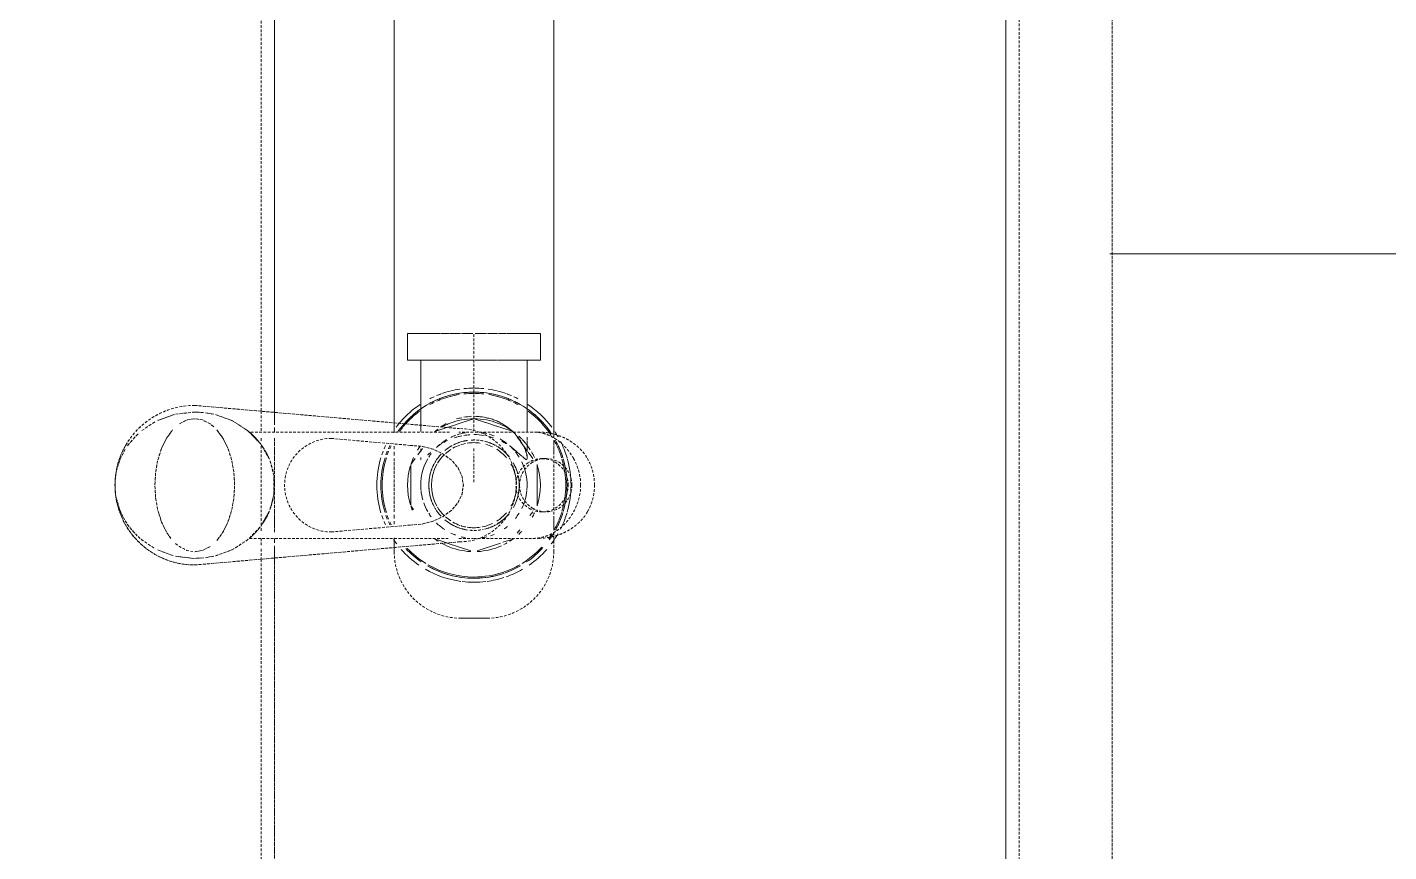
# Model space of a CAD drawing. Header units: millimetres. Extents: x -10915 to 60194, y -32941 to 46712.
# Drawn here: x 7422 to 7934, y 13059 to 13369 of the extents above; entities that cross this region are included whole.
import ezdxf

# ---------------------------------------------------------------- set-up
doc = ezdxf.new("R2010")
doc.units = ezdxf.units.MM
doc.linetypes.add('200_ШТРИХ_ш1п0_6_', pattern=[1.6, 1, -0.6])
doc.layers.add('Перекрытие штриховка', color=7, linetype='Continuous', lineweight=18)
doc.layers.add('Сантехника', color=7, linetype='Continuous', lineweight=18)

# ---------------------------------------------------------------- blocks, each defined once
blk = doc.blocks.new('ADSK_Умывальник с 3 смесителемями - Умывальник-1755934-План полов 2-го этажа')
at = {"layer": 'Сантехника', "color": 9, "linetype": '200_ШТРИХ_ш1п0_6_', "true_color": 0xc7c7c7}
for p, q in [((-509.57, -61.14), (-513.89, -62.53)), ((-504.88, -60.29), (-509.12, -61.03)), ((-486.29, -62.46), (-490.43, -61.14)), ((-490.43, -88.86), (-486.29, -87.54)), ((-516.2, -100), (-517.7, -100)), ((-485.2, -100), (-515.08, -100)), ((-482.3, -100), (-483.8, -100)), ((-516.47, -105), (-517.72, -105)), ((-517.72, -105), (-516.47, -105)), ((-514.48, -105), (-516.22, -105)), ((-516.22, -105), (-514.48, -105)), ((-512.4, -105), (-514.41, -105)), ((-514.41, -105), (-512.4, -105)), ((-510.05, -105), (-512.32, -105)), ((-512.32, -105), (-510.05, -105)), ((-490, -105), (-510, -105)), ((-510, -105), (-490, -105)), ((-487.67, -105), (-489.95, -105)), ((-489.95, -105), (-487.67, -105)), ((-485.59, -105), (-487.61, -105)), ((-487.61, -105), (-485.59, -105)), ((-483.78, -105), (-485.2, -105)), ((-485.2, -105), (-483.78, -105)), ((-482.28, -105), (-483.53, -105)), ((-483.53, -105), (-482.28, -105)), ((-523.44, -150), (-519.75, -150)), ((-514.67, -150), (-513.49, -150)), ((-512.49, -150), (-511.14, -150)), ((-510, -150), (-490, -150)), ((-488.86, -150), (-487.51, -150)), ((-486.51, -150), (-485.33, -150)), ((-480.25, -150), (-476.56, -150)), ((-515.02, -210), (-516.85, -210)), ((-512.72, -210), (-514.96, -210)), ((-510, -210), (-512.6, -210)), ((-490.66, -210), (-509.33, -210)), ((-487.4, -210), (-490, -210)), ((-485.2, -210), (-487.28, -210)), ((-483.15, -210), (-484.98, -210))]:
    blk.add_line(p, q, dxfattribs=at)
at = {"layer": 'Сантехника', "color": 253, "linetype": '200_ШТРИХ_ш1п0_6_', "true_color": 0xa3a3a3}
for p, q in [((-490.43, -61.14), (-486.29, -62.46)), ((-486.29, -87.54), (-490.43, -88.86)), ((-523.96, -100), (-527.81, -100)), ((-520, -100), (-523.05, -100)), ((-476.95, -100), (-480, -100)), ((-472.19, -100), (-476.04, -100)), ((-522.75, -105), (-527.38, -105)), ((-527.38, -105), (-522.75, -105)), ((-520, -105), (-521.66, -105)), ((-521.66, -105), (-520, -105)), ((-517.72, -105), (-516.47, -105)), ((-516.22, -105), (-514.48, -105)), ((-514.41, -105), (-512.4, -105)), ((-512.32, -105), (-510.05, -105)), ((-510, -105), (-490, -105)), ((-489.95, -105), (-487.67, -105)), ((-487.61, -105), (-485.59, -105)), ((-485.2, -105), (-483.78, -105)), ((-483.53, -105), (-482.28, -105)), ((-478.34, -105), (-480, -105)), ((-480, -105), (-478.34, -105)), ((-472.62, -105), (-477.25, -105)), ((-477.25, -105), (-472.62, -105)), ((-525, -150), (-523.44, -150)), ((-476.56, -150), (-23.44, -150)), ((-550, -185), (-550, -175)), ((-517.78, -210), (-525, -210)), ((-17.78, -210), (-482.22, -210))]:
    blk.add_line(p, q, dxfattribs=at)
at = {"layer": 'Сантехника', "color": 251, "linetype": '200_ШТРИХ_ш1п0_6_', "true_color": 0x666666}
for p, q in [((-527.81, -100), (-845, -100)), ((-27.81, -100), (-472.19, -100)), ((-527.38, -105), (-840, -105)), ((-840, -105), (-527.38, -105)), ((-527.38, -105), (-522.75, -105)), ((-521.66, -105), (-520, -105)), ((-480, -105), (-478.34, -105)), ((-477.25, -105), (-472.62, -105)), ((-27.38, -105), (-472.62, -105)), ((-472.62, -105), (-27.38, -105)), ((-519.75, -150), (-523.44, -150)), ((-513.49, -150), (-514.67, -150)), ((-511.14, -150), (-512.49, -150)), ((-490, -150), (-510, -150)), ((-487.51, -150), (-488.86, -150)), ((-485.33, -150), (-486.51, -150)), ((-476.56, -150), (-480.25, -150)), ((-516.85, -210), (-515.02, -210)), ((-514.96, -210), (-512.72, -210)), ((-512.6, -210), (-510, -210)), ((-509.33, -210), (-490.66, -210)), ((-490, -210), (-487.4, -210)), ((-487.28, -210), (-485.2, -210)), ((-484.98, -210), (-483.15, -210)), ((-780, -380), (780, -380)), ((780, -380), (-780, -380)), ((-785, -385), (785, -385)), ((770, -420), (-770, -420))]:
    blk.add_line(p, q, dxfattribs=at)
at = {"layer": 'Сантехника', "linetype": '200_ШТРИХ_ш1п0_6_'}
for p, q in [((-840, -105), (-527.38, -105)), ((-472.62, -105), (-27.38, -105)), ((-523.44, -150), (-525, -150)), ((-23.44, -150), (-476.56, -150)), ((-550, -175), (-550, -185)), ((-525, -210), (-517.78, -210)), ((-482.22, -210), (-17.78, -210)), ((780, -380), (-780, -380)), ((-770, -420), (770, -420))]:
    blk.add_line(p, q, dxfattribs=at)
at = {"layer": 'Сантехника', "color": 254, "linetype": '200_ШТРИХ_ш1п0_6_', "true_color": 0xdddddd}
for p, q in [((-498.86, -180), (-493.33, -180)), ((-492.95, -180), (-490.23, -180)), ((-490, -180), (-488.13, -180)), ((-487.16, -180), (-485.78, -180)), ((-465, -180), (-443, -180))]:
    blk.add_line(p, q, dxfattribs=at)
at = {"layer": 'Сантехника', "color": 7, "linetype": '200_ШТРИХ_ш1п0_6_', "true_color": 0xf2f2f2}
blk.add_line((-479.74, -180), (-465, -180), dxfattribs=at)
at = {"layer": 'Сантехника', "color": 253, "linetype": '200_ШТРИХ_ш1п0_6_', "true_color": 0xa3a3a3, "flags": 128}
for points in [[(-520.01, -66.01), (-517.68, -64.39), (-513.89, -62.53), (-509.57, -61.14)], [(-509.12, -61.03), (-504.88, -60.29), (-500, -60), (-495.12, -60.29), (-490.88, -61.03)], [(-486.11, -62.53), (-482.32, -64.39), (-479.21, -66.67)], [(-524.97, -74.32), (-524.52, -72.07), (-523.1, -69.26), (-521.92, -67.79)], [(-476.9, -69.26), (-475.48, -72.07), (-475, -75)], [(-523.1, -80.74), (-524.52, -77.93), (-525, -75)], [(-475.01, -75.34), (-475.48, -77.93), (-476.9, -80.74), (-478.08, -82.21)], [(-509.57, -88.86), (-513.89, -87.47), (-517.68, -85.61), (-520.79, -83.33)], [(-479.21, -83.33), (-482.32, -85.61), (-486.11, -87.47)], [(-490.88, -88.97), (-495.12, -89.71), (-500, -90), (-504.88, -89.71), (-509.12, -88.97)]]:
    blk.add_lwpolyline(points, dxfattribs=at)
at = {"layer": 'Сантехника', "color": 9, "linetype": '200_ШТРИХ_ш1п0_6_', "true_color": 0xc7c7c7, "flags": 128}
for points in [[(-490.88, -61.03), (-495.12, -60.29), (-500, -60), (-504.88, -60.29)], [(-513.89, -62.53), (-517.68, -64.39), (-520.01, -66.01)], [(-479.21, -66.67), (-482.32, -64.39), (-486.11, -62.53)], [(-521.92, -67.79), (-523.1, -69.26), (-524.52, -72.07), (-524.97, -74.32)], [(-475, -75), (-475.48, -72.07), (-476.9, -69.26)], [(-525, -75), (-524.52, -77.93), (-523.1, -80.74)], [(-478.08, -82.21), (-476.9, -80.74), (-475.48, -77.93), (-475.01, -75.34)], [(-520.79, -83.33), (-517.68, -85.61), (-513.89, -87.47), (-509.57, -88.86)], [(-486.11, -87.47), (-482.32, -85.61), (-479.21, -83.33)], [(-509.12, -88.97), (-504.88, -89.71), (-500, -90), (-495.12, -89.71), (-490.88, -88.97)]]:
    blk.add_lwpolyline(points, dxfattribs=at)
at = {"layer": 'Сантехника', "color": 253, "linetype": '200_ШТРИХ_ш1п0_6_', "true_color": 0xa3a3a3}
for centre, radius, start, end in [((-525, -175), 25, 90, 180), ((-500, -180), 17, 108.0616, 117.1547), ((-500, -180), 17, 75, 105), ((-500, -180), 17, 62.8346, 71.9223), ((-500, -180), 17, 120, 133.0871), ((-500, -180), 17, 46.9116, 60), ((-500, -180), 17, 150.6816, 161.7644), ((-500, -180), 17, 140.7302, 145.9371), ((-500, -180), 17, 34.0554, 39.2393), ((-500, -180), 17, 18.2269, 30), ((-500, -180), 17, 174.8789, 180), ((-500, -180), 17, 165, 170.2821), ((-500, -180), 17, 9.7114, 15), ((-500, -180), 17, 0, 5.1183), ((-500, -180), 17, 180, 191.8653), ((-500, -180), 17, 348.1317, 360), ((-525, -185), 25, 180, 270), ((-500, -180), 17, 196.242, 208.4737), ((-500, -180), 17, 211.7093, 230.8734), ((-500, -180), 17, 309.1266, 328.2898), ((-500, -180), 17, 330, 330.7019), ((-500, -180), 17, 331.5326, 343.7639), ((-500, -180), 17, 241.8489, 298.1574)]:
    blk.add_arc(centre, radius, start, end, dxfattribs=at)
at = {"layer": 'Сантехника', "linetype": '200_ШТРИХ_ш1п0_6_'}
for centre, start, end in [((-525, -175), 90, 180), ((-525, -185), 180, 270)]:
    blk.add_arc(centre, 25, start, end, dxfattribs=at)
at = {"layer": 'Сантехника', "color": 251, "linetype": '200_ШТРИХ_ш1п0_6_', "true_color": 0x666666}
for start, end in [(108.0616, 117.1547), (75, 105), (62.8346, 71.9223), (120, 133.0871), (46.9116, 60), (241.8489, 298.1574)]:
    blk.add_arc((-500, -180), 17, start, end, dxfattribs=at)
at = {"layer": 'Сантехника', "color": 9, "linetype": '200_ШТРИХ_ш1п0_6_', "true_color": 0xc7c7c7}
for start, end in [(150.6816, 161.7644), (140.7302, 145.9371), (34.0554, 39.2393), (18.2269, 30), (174.8789, 180), (165, 170.2821), (9.7114, 15), (0, 5.1183), (180, 191.8653), (348.1317, 360), (196.242, 208.4737), (211.7093, 225), (309.1266, 328.2898), (330, 330.7019), (331.5326, 343.7639), (225, 230.8734)]:
    blk.add_arc((-500, -180), 17, start, end, dxfattribs=at)
blk = doc.blocks.new('Влж_Сифон бутылочный - Сифон для умывальника-V20-План полов 2-го этажа')
at = {"layer": 'Сантехника', "color": 253, "lineweight": 9, "true_color": 0xa3a3a3}
for p, q in [((-9.12, 22.76), (-7.73, 23.78)), ((-7.34, 23.78), (7.35, 23.78)), ((7.73, 23.78), (10, 22.12)), ((11.36, 21.14), (13.75, 19.4)), ((47, 20.97), (47, 23.78)), ((57, 14.73), (57, 23.78)), ((27.81, 20), (22.56, 20)), ((47, 19.62), (47, 15.2)), ((-21.7, 10.15), (-20.69, 13.26)), ((-20.68, 13.3), (-20.23, 14.69)), ((20.23, 14.69), (21.08, 12.07)), ((21.09, 12.02), (21.7, 10.15)), ((47, 14.14), (47, 12.55)), ((47, 12.38), (47, 9.33)), ((57, 12.53), (57, 14.69)), ((57, 9.2), (57, 12.29)), ((47, 7.65), (47, 5.13)), ((57, 5.05), (57, 7.73)), ((47, 4.84), (47, 0.31)), ((57, 0.4), (57, 4.68)), ((47, -0.31), (47, -4.84)), ((57, -4.68), (57, -0.4)), ((57, -8.89), (57, -5.05)), ((47, -5.13), (47, -7.65)), ((47, -9.33), (47, -12.38)), ((57, -12.29), (57, -9.29)), ((47, -12.55), (47, -14.14)), ((47, -15.2), (47, -19.62)), ((57, -14.69), (57, -12.53)), ((57, -23.78), (57, -14.73)), ((-16.79, -17.19), (-18.03, -16.29)), ((12.37, -20.4), (10, -22.12)), ((14.68, -18.72), (12.68, -20.18)), ((16.56, -17.35), (14.96, -18.52)), ((18.03, -16.29), (16.79, -17.19)), ((19.77, -20), (27.81, -20)), ((-10, -22.12), (-11.45, -21.07)), ((7.73, -23.78), (-7.73, -23.78)), ((47, -23.78), (47, -20.97))]:
    blk.add_line(p, q, dxfattribs=at)
at = {"layer": 'Сантехника', "color": 251, "lineweight": 9, "true_color": 0x666666}
for p, q in [((57, 25), (47, 25)), ((47, 14.73), (47, 25)), ((57, 14.73), (57, 25)), ((47, 20), (27.81, 20)), ((47, 12.47), (47, 14.69)), ((47, 9.13), (47, 12.29)), ((57, 12.53), (57, 14.69)), ((57, 9.2), (57, 12.29)), ((-24.62, 1.16), (-21.74, 10.02)), ((21.7, 10.15), (22.22, 8.56)), ((22.24, 8.5), (23.55, 4.46)), ((47, 4.96), (47, 8.89)), ((57, 5.05), (57, 8.89)), ((23.57, 4.4), (24.98, 0.08)), ((47, 0.3), (47, 4.68)), ((57, 0.4), (57, 4.68)), ((-21.74, -10.02), (-24.62, -1.16)), ((23.55, -4.46), (22.24, -8.5)), ((24.98, -0.08), (23.57, -4.4)), ((47, -4.68), (47, -0.3)), ((47, -8.89), (47, -4.96)), ((57, -4.68), (57, -0.4)), ((57, -8.89), (57, -5.05)), ((22.22, -8.56), (21.09, -12.02)), ((47, -12.29), (47, -9.13)), ((57, -12.29), (57, -9.2)), ((-20.23, -14.69), (-21.47, -10.87)), ((21.08, -12.07), (20.23, -14.69)), ((47, -14.69), (47, -12.47)), ((47, -25), (47, -14.73)), ((57, -14.69), (57, -12.53)), ((57, -25), (57, -14.73)), ((27.81, -20), (47, -20)), ((47, -25), (57, -25))]:
    blk.add_line(p, q, dxfattribs=at)
at = {"layer": 'Сантехника', "color": 9, "lineweight": 9, "true_color": 0xc7c7c7}
for p, q in [((13.73, 20), (12.53, 20)), ((22.56, 20), (20.16, 20)), ((47, 19.62), (47, 16.63)), ((47, 15.94), (47, 19.49)), ((47, 12.47), (47, 14.21)), ((47, 14.14), (47, 12.55)), ((47, 12.38), (47, 9.33)), ((47, 9.13), (47, 12.29)), ((47, 7.65), (47, 5.13)), ((47, 4.96), (47, 7.44)), ((47, 3.9), (47, 0.31)), ((47, 0.3), (47, 3.76)), ((47, -3.76), (47, -0.3)), ((47, -0.31), (47, -3.9)), ((47, -7.44), (47, -4.96)), ((47, -5.13), (47, -7.65)), ((47, -12.29), (47, -9.13)), ((47, -9.33), (47, -12.38)), ((47, -14.21), (47, -12.47)), ((47, -12.55), (47, -14.14)), ((10.36, -20), (11.55, -20)), ((12.68, -20), (14.71, -20)), ((14.97, -20), (16.62, -20)), ((16.81, -20), (18.1, -20)), ((47, -19.49), (47, -15.94)), ((47, -16.63), (47, -19.62))]:
    blk.add_line(p, q, dxfattribs=at)
at = {"layer": 'Сантехника', "color": 253, "lineweight": 9, "true_color": 0xa3a3a3}
for radius, start, end in [(36.5, 73.5616, 106.4384), (36.5, 112.0557, 114.0955), (35, 113.0643, 115.1432), (36.5, 108.1765, 110.5148), (35, 109.0184, 111.4037), (35, 72.8571, 107.1429), (36.5, 69.4818, 71.8232), (35, 68.5928, 70.9812), (36.5, 65.9019, 67.9411), (35, 64.8541, 66.9325), (36.5, 131.4243, 145.3673), (35, 132.846, 145.5404), (36.5, 123.9467, 127.2302), (35, 47.154, 54.7247), (36.5, 48.9959, 53.3144), (35, 20.7977, 47.154), (36.5, 33.754, 48.9959), (34.53, 133.4523, 148.4199), (34.53, 36.2731, 46.5477), (36.5, 150, 172.2147), (35, 150, 180), (34.53, 150, 180), (16, 60.3487, 119.6513), (16, 60.3487, 119.6513), (36.5, 24.2013, 26.9715), (25, 155.4535, 177.1698), (16, 121.1091, 135), (16, 121.1091, 135), (16, 45, 58.8797), (16, 45, 58.8797), (25, 20.9606, 24.8684), (35, 14.8005, 20.6071), (36.5, 19.9568, 22.6507), (36.5, 14.2106, 19.3296), (25, 10.932, 20.8239), (35, 7.803, 14.5714), (36.5, 8.3734, 13.8621), (36.5, 172.9362, 180), (36.5, 180, 187.0638), (35, 180, 198.6359), (34.53, 180, 198.888), (25, 0.1843, 10.7793), (35, 0.2903, 7.5427), (36.5, 0.3015, 5.908), (36.5, 187.7853, 197.87), (25, 182.8302, 204.5465), (25, 339.1761, 349.068), (25, 349.2207, 359.8157), (35, 345.4286, 352.197), (35, 352.4573, 359.7097), (36.5, 354.092, 359.6985), (25, 330.5505, 339.0394), (35, 339.3929, 345.1995), (36.5, 340.6704, 345.7894), (36.5, 346.1379, 351.6266), (36.5, 199.2958, 210), (35, 199.1243, 210), (34.53, 199.0679, 210), (25, 206.6324, 209.7753), (25, 212.4787, 216), (35, 303.7838, 339.2023), (25, 324, 330.2247), (36.5, 333.0285, 335.7987), (36.5, 337.3493, 340.0432), (34.53, 211.5801, 227.6532), (35, 214.4596, 227.8817), (34.53, 302.8286, 323.7269), (36.5, 306.6856, 326.246), (36.5, 214.6327, 228.5757), (36.5, 232.7698, 236.0533), (35, 233.9991, 238.7883), (36.5, 236.3849, 240), (34.53, 234.4037, 237.629), (35, 241.0975, 244.2364), (35, 295.764, 298.9027), (36.5, 300, 303.6151), (36.5, 243.1785, 245.2808), (36.5, 245.3162, 249.0751), (35, 244.3208, 248.188), (36.5, 249.1617, 253.5616), (35, 248.3307, 252.8571), (36.5, 254.0839, 285.9165), (35, 253.6252, 286.3755), (35, 287.1429, 291.6701), (36.5, 286.4384, 290.8391), (35, 291.813, 295.3747), (36.5, 290.9258, 294.3319), (36.5, 294.7195, 296.8215)]:
    blk.add_arc((0, 0), radius, start, end, dxfattribs=at)
at = {"layer": 'Сантехника', "color": 9, "lineweight": 9, "true_color": 0xc7c7c7}
for radius, start, end in [(36.5, 73.5616, 106.4384), (36.5, 112.0557, 114.0955), (35, 113.0643, 115.1432), (34.53, 113.3963, 115.4881), (36.5, 108.1765, 110.5148), (35, 109.0184, 111.4037), (34.53, 109.2955, 111.6963), (35, 72.8571, 107.1429), (34.53, 72.6252, 107.3748), (36.5, 69.4818, 71.8232), (35, 68.5928, 70.9812), (34.53, 68.3002, 70.7041), (36.5, 65.9019, 67.9411), (35, 64.8541, 66.9325), (34.53, 64.5092, 66.6005), (35, 132.846, 145.5404), (36.5, 123.9467, 127.2302), (35, 47.154, 54.7247), (34.53, 46.5477, 54.0973), (36.5, 48.9959, 53.3144), (35, 37.4296, 47.154), (25, 108, 112.0291), (25, 72.8818, 107.1103), (25, 65.4492, 72), (25, 54.652, 58.1626), (35, 150, 171.9268), (20, 121.8198, 126.5994), (20, 109.2082, 119.6513), (17.02, 60.9104, 119.0789), (20, 95.6188, 106.1471), (20, 60.3487, 95.1232), (20, 53.3997, 58.1802), (34.53, 25.5799, 28.6944), (36.5, 24.2013, 26.9715), (25, 150.2247, 155.1316), (25, 144, 147.4115), (16, 137.8936, 147.0975), (16, 137.8936, 147.0975), (17.02, 121.5327, 133.2846), (17.02, 46.7143, 58.4673), (16, 32.8879, 42.1033), (16, 32.8879, 42.1033), (25, 32.5989, 36), (25, 24.8684, 29.4495), (34.53, 21.0745, 23.8542), (34.53, 15.0273, 20.7259), (36.5, 19.9568, 22.6507), (36.5, 14.2106, 19.3296), (16, 150.3487, 160.741), (16, 150.3487, 160.741), (16, 19.2422, 29.6513), (16, 19.2422, 29.6513), (34.53, 9.3157, 14.7685), (36.5, 8.3734, 13.8621), (35, 172.5704, 180), (35, 180, 187.4296), (16, 171.0276, 180), (16, 171.0276, 180), (16, 180, 188.4979), (16, 180, 188.4979), (16, 161.854, 168.7809), (16, 161.854, 168.7809), (16, 11.5048, 18.134), (16, 11.5048, 18.134), (16, 360, 8.9671), (16, 360, 8.9671), (16, 351.4972, 360), (16, 351.4972, 360), (34.53, 0.2865, 6.2621), (36.5, 0.3015, 5.908), (35, 188.0732, 198.6359), (16, 190.9075, 205.8051), (16, 190.9075, 205.8051), (16, 334.1893, 343.8856), (16, 334.1893, 343.8856), (34.53, 353.7379, 359.7135), (36.5, 354.092, 359.6985), (16, 212.3097, 229.7335), (16, 212.3097, 229.7335), (16, 310.2649, 327.7011), (16, 310.2649, 327.7011), (20, 321.75, 330.3487), (34.53, 339.2741, 344.9727), (34.53, 345.2315, 350.6843), (36.5, 340.6704, 345.7894), (36.5, 346.1379, 351.6266), (35, 199.1243, 210), (20, 214.5911, 219.0273), (16, 240.3487, 248.7014), (16, 240.3487, 248.7014), (16, 249.5802, 268.6472), (16, 249.5802, 268.6472), (16, 271.3528, 290.4182), (16, 271.3528, 290.4182), (16, 291.2968, 299.6513), (16, 291.2968, 299.6513), (20, 310.5422, 315), (34.53, 331.3056, 334.4201), (34.53, 336.1458, 338.9255), (36.5, 333.0285, 335.7987), (36.5, 337.3493, 340.0432), (35, 214.4596, 227.8817), (25, 222.3354, 225.8863), (20, 231.0682, 238.1802), (20, 244.0817, 264.3812), (17.02, 258.75, 270), (20, 264.8768, 295.9234), (17.02, 270, 281.25), (20, 301.8198, 308.9332), (25, 302.2736, 308.0298), (25, 308.8259, 313.4568), (25, 314.1146, 317.6652), (25, 241.2684, 245.4492), (25, 252, 288), (25, 294.5508, 300.1774), (35, 303.7838, 322.5704), (35, 233.9991, 238.7883), (35, 241.0975, 244.2364), (34.53, 240.7247, 243.8926), (34.53, 296.1078, 299.2755), (35, 295.764, 298.9027), (36.5, 243.1785, 245.2808), (36.5, 245.3162, 249.0751), (35, 244.3208, 248.188), (34.53, 243.9932, 247.896), (36.5, 249.1617, 253.5616), (35, 248.3307, 252.8571), (34.53, 248.0572, 252.6252), (36.5, 254.0839, 285.9165), (35, 253.6252, 286.3755), (34.53, 253.4742, 286.5265), (34.53, 287.3748, 291.9437), (35, 287.1429, 291.6701), (36.5, 286.4384, 290.8391), (34.53, 292.105, 295.7179), (35, 291.813, 295.3747), (36.5, 290.9258, 294.3319), (36.5, 294.7195, 296.8215)]:
    blk.add_arc((0, 0), radius, start, end, dxfattribs=at)
at = {"layer": 'Сантехника', "color": 254, "lineweight": 9, "true_color": 0xdddddd}
for radius, start, end in [(35, 113.0643, 115.1432), (35, 109.0184, 111.4037), (35, 90, 107.1429), (35, 72.8571, 90), (35, 68.5928, 70.9812), (35, 64.8541, 66.9325), (35, 47.154, 54.7247), (20, 121.8198, 126.5994), (20, 109.2082, 119.6513), (20, 95.6188, 106.1471), (20, 60.3487, 95.1232), (20, 53.3997, 58.1802), (35, 25.2385, 28.2677), (20, 135, 146.6881), (17.02, 139.7865, 150.3487), (17.02, 29.6513, 40.1993), (20, 40.1331, 45), (20, 31.0774, 38.25), (35, 20.7977, 23.5561), (35, 15, 20.3801), (20, 154.1479, 159.7706), (17.02, 153.1671, 166.0953), (17.02, 20.0122, 26.8209), (17.02, 13.8925, 19.8658), (20, 20.2275, 25.8473), (20, 14.6474, 18.3852), (35, 9.0823, 14.5714), (20, 165.9004, 170.8994), (17.02, 166.5327, 171.9307), (17.02, 8.0611, 13.4673), (20, 9.099, 14.0005), (35, 0.2903, 6.1744), (20, 188.4945, 194.0996), (17.02, 193.4673, 208.2271), (17.02, 340.684, 346.5327), (20, 345.9995, 351.5067), (35, 353.8256, 359.7097), (20, 198.106, 202.2603), (17.02, 210.0231, 219.489), (17.02, 320.5207, 329.9746), (17.02, 331.7694, 336.1662), (20, 321.75, 330.3487), (20, 337.7397, 343.2267), (35, 339.6199, 345.1995), (35, 345.4286, 350.9177), (20, 214.5911, 219.0273), (17.02, 225.5256, 230.7911), (17.02, 240.4977, 247.5), (17.02, 290.425, 299.5091), (17.02, 309.2084, 314.4744), (20, 310.5422, 315), (35, 331.7323, 334.7615), (35, 336.4439, 339.2023), (20, 231.0682, 238.1802), (20, 244.0817, 264.3812), (17.02, 249.8245, 255.2475), (20, 264.8768, 295.9234), (17.02, 284.7525, 290.1751), (20, 301.8198, 308.9332), (35, 241.0975, 244.2364), (35, 295.764, 298.9027), (35, 244.3208, 247.4296), (35, 248.3307, 252.8571), (35, 253.6252, 270), (35, 270, 286.3755), (35, 287.1429, 291.6701), (35, 292.5704, 295.3747)]:
    blk.add_arc((0, 0), radius, start, end, dxfattribs=at)
at = {"layer": 'Сантехника', "color": 251, "lineweight": 9, "true_color": 0x666666}
for radius, start, end in [(36.5, 131.4243, 145.3673), (35, 132.846, 145.5404), (35, 20.7977, 47.154), (36.5, 33.754, 48.9959), (36.5, 150, 172.2147), (35, 150, 180), (35, 14.8005, 20.6071), (35, 7.803, 14.5714), (36.5, 172.9362, 180), (36.5, 180, 187.0638), (35, 180, 198.6359), (35, 0.2903, 7.5427), (36.5, 187.7853, 197.87), (35, 345.4286, 352.197), (35, 352.4573, 359.7097), (35, 339.3929, 345.1995), (36.5, 199.2958, 210), (35, 199.1243, 210), (35, 303.7838, 339.2023), (35, 214.4596, 227.8817), (36.5, 306.6856, 326.246), (36.5, 214.6327, 228.5757), (36.5, 232.7698, 236.0533), (35, 233.9991, 238.7883), (36.5, 236.3849, 240), (36.5, 300, 303.6151)]:
    blk.add_arc((0, 0), radius, start, end, dxfattribs=at)
at = {"layer": 'Сантехника', "color": 254, "lineweight": 9, "true_color": 0xeaeaea}
for radius, start, end in [(20, 135, 146.6881), (20, 40.1331, 45), (20, 31.0774, 38.25), (20, 154.1479, 159.7706), (20, 20.2275, 25.8473), (20, 14.6474, 18.3852), (20, 165.9004, 170.8994), (20, 9.099, 14.0005), (20, 188.4945, 194.0996), (20, 345.9995, 351.5067), (20, 198.106, 202.2603), (20, 337.7397, 343.2267), (17.02, 220.6509, 225), (17.02, 315, 319.3491)]:
    blk.add_arc((0, 0), radius, start, end, dxfattribs=at)
at = {"layer": 'Сантехника', "color": 9, "lineweight": 9, "true_color": 0xc7c7c7}
for points, knots in [([(10.36, 20), (10.25, 20), (9.93, 19.98), (9.74, 19.91), (9.68, 19.83)], [0.51500496, 0.51500496, 0.51500496, 0.51500496, 0.52777778, 0.55555556, 0.55555556, 0.55555556, 0.55555556]), ([(11.39, 17.42), (11.42, 17.38), (11.51, 17.27), (11.73, 17.01), (12.04, 16.66), (12.31, 16.37), (12.43, 16.24)], [0.67013889, 0.67013889, 0.67013889, 0.67013889, 0.67361111, 0.68055556, 0.69444444, 0.7053972, 0.7053972, 0.7053972, 0.7053972]), ([(23.17, 10.5), (22.88, 10.99), (22.53, 11.54), (22.16, 12.08), (22.1, 12.16)], [0.16666667, 0.16666667, 0.16666667, 0.16666667, 0.19444444, 0.19970553, 0.19970553, 0.19970553, 0.19970553]), ([(25.38, 4.62), (25.31, 4.96), (25.16, 5.6), (24.99, 6.23), (24.9, 6.52)], [0.06766274, 0.06766274, 0.06766274, 0.06766274, 0.08333333, 0.09752758, 0.09752758, 0.09752758, 0.09752758]), ([(14.85, -13.32), (14.79, -13.43), (14.65, -13.64), (14.35, -14.05), (13.81, -14.74), (13.15, -15.47), (12.52, -16.14), (12.07, -16.63), (11.73, -17.01), (11.51, -17.27), (11.39, -17.42), (11.31, -17.53), (11.23, -17.63), (11.12, -17.77), (10.93, -18.01), (10.66, -18.34), (10.35, -18.69), (9.99, -19.11), (9.66, -19.54), (9.6, -19.86), (10.01, -20.01), (10.63, -20), (11.22, -19.92), (11.69, -19.82), (12.09, -19.71), (12.41, -19.61), (12.65, -19.52), (12.88, -19.43), (13.21, -19.3), (13.65, -19.11), (14.2, -18.87), (14.96, -18.51), (15.74, -18.09), (16.41, -17.69), (16.79, -17.44), (17.06, -17.24), (17.33, -17.04), (17.7, -16.76), (18.35, -16.25), (19.27, -15.46), (20.17, -14.58), (20.85, -13.82), (21.34, -13.21), (21.81, -12.58), (22.43, -11.69), (23.18, -10.51), (24, -8.99), (24.66, -7.37), (25.17, -5.64), (25.69, -3.23), (25.89, -1.31), (25.95, 0)], [0.2222222, 0.2222222, 0.2222222, 0.2222222, 0.2291667, 0.2361111, 0.25, 0.2777778, 0.2916667, 0.3055556, 0.3194444, 0.3263889, 0.3298611, 0.3333333, 0.3368056, 0.3402778, 0.3472222, 0.3611111, 0.375, 0.3888889, 0.4166667, 0.4444444, 0.4722222, 0.5, 0.5138889, 0.5277778, 0.5416667, 0.5486111, 0.5555556, 0.5625, 0.5694444, 0.5833333, 0.5972222, 0.6111111, 0.6388889, 0.6527778, 0.6597222, 0.6666667, 0.6736111, 0.6805556, 0.6944444, 0.7222222, 0.75, 0.7638889, 0.7777778, 0.7916667, 0.8055556, 0.8333333, 0.8611111, 0.8888889, 0.9166667, 0.9444444, 1, 1, 1, 1]), ([(24.9, -6.52), (24.99, -6.23), (25.16, -5.6), (25.31, -4.96), (25.38, -4.62)], [0.90247242, 0.90247242, 0.90247242, 0.90247242, 0.91666667, 0.93233726, 0.93233726, 0.93233726, 0.93233726]), ([(13.64, -14.92), (13.43, -15.16), (13.05, -15.58), (12.68, -15.97), (12.52, -16.14)], [0.25927198, 0.25927198, 0.25927198, 0.25927198, 0.27777778, 0.29166667, 0.29166667, 0.29166667, 0.29166667]), ([(16.5, -10.54), (16.24, -11.04), (15.93, -11.58), (15.61, -12.1), (15.58, -12.16)], [0.16666667, 0.16666667, 0.16666667, 0.16666667, 0.19444444, 0.19799189, 0.19799189, 0.19799189, 0.19799189]), ([(22.1, -12.16), (22.16, -12.08), (22.53, -11.54), (22.88, -10.99), (23.17, -10.5)], [0.80029447, 0.80029447, 0.80029447, 0.80029447, 0.80555556, 0.83333333, 0.83333333, 0.83333333, 0.83333333]), ([(9.68, -19.83), (9.74, -19.91), (9.93, -19.98), (10.25, -20), (10.36, -20)], [0.44444444, 0.44444444, 0.44444444, 0.44444444, 0.47222222, 0.48499504, 0.48499504, 0.48499504, 0.48499504])]:
    blk.add_open_spline(points, degree=3, knots=knots, dxfattribs=at)
at = {"layer": 'Сантехника', "color": 254, "lineweight": 9, "true_color": 0xdddddd}
for points, knots in [([(14.85, 13.32), (14.92, 13.21), (15.06, 13), (15.3, 12.62), (15.47, 12.34), (15.57, 12.18)], [0.77777778, 0.77777778, 0.77777778, 0.77777778, 0.78472222, 0.79166667, 0.80164248, 0.80164248, 0.80164248, 0.80164248]), ([(16.03, 11.39), (16.19, 11.11), (16.45, 10.66), (16.69, 10.19), (16.78, 10.01)], [0.81722618, 0.81722618, 0.81722618, 0.81722618, 0.83333333, 0.84317689, 0.84317689, 0.84317689, 0.84317689]), ([(17.86, 7.36), (17.95, 7.08), (18.06, 6.71), (18.16, 6.34), (18.18, 6.26)], [0.88888889, 0.88888889, 0.88888889, 0.88888889, 0.90277778, 0.90665948, 0.90665948, 0.90665948, 0.90665948]), ([(18.22, 6.09), (18.26, 5.94), (18.38, 5.43), (18.49, 4.91), (18.56, 4.54)], [0.90928926, 0.90928926, 0.90928926, 0.90928926, 0.91666667, 0.93334285, 0.93334285, 0.93334285, 0.93334285]), ([(12.65, -19.52), (12.72, -19.49), (12.88, -19.43), (13.21, -19.3), (13.65, -19.11), (14.01, -18.95), (14.2, -18.86)], [0.55555556, 0.55555556, 0.55555556, 0.55555556, 0.5625, 0.56944444, 0.58333333, 0.59722222, 0.59722222, 0.59722222, 0.59722222]), ([(14.88, -18.54), (15.23, -18.37), (15.78, -18.07), (16.32, -17.74), (16.51, -17.62)], [0.61366787, 0.61366787, 0.61366787, 0.61366787, 0.63888889, 0.65277778, 0.65277778, 0.65277778, 0.65277778])]:
    blk.add_open_spline(points, degree=3, knots=knots, dxfattribs=at)
at = {"layer": 'Сантехника', "color": 254, "lineweight": 9, "true_color": 0xeaeaea}
for points in [[(18.69, 3.81), (18.82, 3.07), (18.91, 2.32), (18.98, 1.55)], [(19.08, 0), (19.03, -1.3), (18.9, -2.58), (18.69, -3.81)]]:
    blk.add_open_spline(points, degree=3, dxfattribs=at)
at = {"layer": 'Сантехника', "color": 9, "lineweight": 9, "true_color": 0xc7c7c7}
for points in [[(25.9, 0.9), (25.83, 1.9), (25.71, 2.87), (25.54, 3.82)], [(25.54, -3.82), (25.71, -2.87), (25.83, -1.9), (25.9, -0.9)], [(18.33, -5.62), (18.27, -5.92), (18.12, -6.51), (17.95, -7.08), (17.86, -7.36)]]:
    blk.add_open_spline(points, degree=3, dxfattribs=at)
blk = doc.blocks.new('Влж_Смеситель - Смеситель для умывальника-V21-План полов 2-го этажа')
at = {"layer": 'Сантехника', "color": 251, "linetype": '200_ШТРИХ_ш1п0_6_', "true_color": 0x666666}
for p, q in [((1.67, 29.94), (-1.67, 29.94)), ((6.35, 29.19), (4.93, 29.51)), ((23.78, 15.06), (20.58, 19.89)), ((-24.35, 13.94), (-26.47, 8.13)), ((26.56, 7.78), (24.35, 13.94)), ((-26.7, 7.18), (-27.5, 0.34)), ((27.5, 0), (26.7, 7.18)), ((-21.28, -99.62), (-30, 0)), ((-27.5, 0), (-27.33, -3.27)), ((-27.25, -4.03), (-26.7, -7.18)), ((30, 0), (21.28, -99.62)), ((26.7, -7.18), (27.25, -4.03)), ((27.33, -3.27), (27.5, 0)), ((-20, -20.59), (-20, -82.84)), ((-15.47, -24.8), (-9.75, -28.05)), ((20, -82.87), (20, -20.59)), ((-9.14, -28.29), (-3.64, -29.74)), ((-3.31, -29.78), (3.31, -29.78)), ((3.63, -29.74), (9.13, -28.3)), ((-17.59, -51.37), (-15, -80.98)), ((14.99, -80.98), (17.58, -51.37)), ((-20, -83.16), (-20, -95.81)), ((20, -95.81), (20, -83.16)), ((-20, -99.3), (-20, -104.7)), ((20, -104.71), (20, -99.3)), ((-20, -104.89), (-20, -106.48)), ((20, -106.48), (20, -104.89))]:
    blk.add_line(p, q, dxfattribs=at)
at = {"layer": 'Сантехника', "color": 253, "linetype": '200_ШТРИХ_ш1п0_6_', "true_color": 0xa3a3a3}
for p, q in [((-1.67, 29.94), (1.67, 29.94)), ((4.93, 29.51), (6.35, 29.19)), ((20.58, 19.89), (23.78, 15.06)), ((-26.47, 8.13), (-24.35, 13.94)), ((24.35, 13.94), (26.56, 7.78)), ((-27.5, 0.34), (-26.7, 7.18)), ((26.7, 7.18), (27.5, 0)), ((-27.33, -3.27), (-27.5, 0)), ((-26.7, -7.18), (-27.25, -4.03)), ((27.25, -4.03), (26.7, -7.18)), ((27.5, 0), (27.33, -3.27)), ((-10.01, -27.94), (-15.47, -24.8)), ((14.85, -25.25), (10.01, -27.94)), ((-4.04, -29.67), (-9.14, -28.29)), ((2.15, -29.91), (-2.15, -29.91)), ((9.13, -28.3), (4.04, -29.67)), ((-10, -130.63), (-10, -132.01)), ((10, -132.01), (10, -130.63))]:
    blk.add_line(p, q, dxfattribs=at)
at = {"layer": 'Сантехника', "linetype": '200_ШТРИХ_ш1п0_6_'}
for p, q in [((-30, 0), (-21.28, -99.62)), ((21.28, -99.62), (30, 0)), ((-15, -80.98), (-17.59, -51.37)), ((17.58, -51.37), (14.99, -80.98)), ((-20, -106.48), (-20, -127.16)), ((20, -127.16), (20, -106.48)), ((-20, -127.16), (-20, -128.89)), ((20, -128.89), (20, -127.16))]:
    blk.add_line(p, q, dxfattribs=at)
at = {"layer": 'Сантехника', "color": 9, "linetype": '200_ШТРИХ_ш1п0_6_', "true_color": 0xc7c7c7}
for p, q in [((15.62, -24.69), (14.85, -25.25)), ((-2.15, -29.91), (-3.31, -29.78)), ((3.31, -29.78), (2.15, -29.91))]:
    blk.add_line(p, q, dxfattribs=at)
at = {"layer": 'Сантехника', "color": 251, "linetype": '200_ШТРИХ_ш1п0_6_', "true_color": 0x666666, "flags": 128}
for points in [[(-13.46, 26.16), (-15.62, 24.69), (-19.03, 21.66)], [(-4.93, 29.51), (-9.75, 28.05), (-12.97, 26.45)], [(-4.93, 29.51), (-3.31, 29.78), (-1.67, 29.94)], [(1.67, 29.94), (3.31, 29.78), (4.93, 29.51)], [(13.46, 26.16), (9.75, 28.05), (6.83, 29.06)], [(-19.33, 21.34), (-20.58, 19.89), (-23.59, 15.41)], [(19.33, 21.34), (15.62, 24.69), (14.85, 25.25)], [(-26.56, -7.79), (-24.35, -13.94), (-20.58, -19.89), (-15.62, -24.69)], [(9.75, -28.05), (15.62, -24.69), (20.58, -19.89), (24.35, -13.94), (26.56, -7.78)], [(-15, -80.98), (-14.62, -85.44), (-13.51, -89.67), (-11.73, -93.47), (-9.35, -96.64), (-6.51, -99.03), (-3.34, -100.51), (0, -101.02), (3.33, -100.51), (6.5, -99.03), (9.35, -96.64), (11.72, -93.47), (13.51, -89.67), (14.62, -85.44), (14.99, -80.98)]]:
    blk.add_lwpolyline(points, dxfattribs=at)
at = {"layer": 'Сантехника', "color": 253, "linetype": '200_ШТРИХ_ш1п0_6_', "true_color": 0xa3a3a3, "flags": 128}
for points in [[(-19.03, 21.66), (-15.62, 24.69), (-13.46, 26.16)], [(-12.97, 26.45), (-9.75, 28.05), (-4.93, 29.51)], [(6.83, 29.06), (9.75, 28.05), (13.46, 26.16)], [(-23.59, 15.41), (-20.58, 19.89), (-19.33, 21.34)], [(14.85, 25.25), (15.62, 24.69), (19.33, 21.34)], [(-15.73, -24.61), (-20.58, -19.89), (-24.35, -13.94), (-26.56, -7.79)], [(26.56, -7.78), (24.35, -13.94), (20.58, -19.89), (15.73, -24.6)]]:
    blk.add_lwpolyline(points, dxfattribs=at)
at = {"layer": 'Сантехника', "linetype": '200_ШТРИХ_ш1п0_6_', "flags": 128}
for points in [[(-1.67, 29.94), (-3.31, 29.78), (-4.93, 29.51)], [(4.93, 29.51), (3.31, 29.78), (1.67, 29.94)], [(14.99, -80.98), (14.62, -85.44), (13.51, -89.67), (11.72, -93.47), (9.35, -96.64), (6.5, -99.03), (3.33, -100.51), (0, -101.02), (-3.34, -100.51), (-6.51, -99.03), (-9.35, -96.64), (-11.73, -93.47), (-13.51, -89.67), (-14.62, -85.44), (-15, -80.98)]]:
    blk.add_lwpolyline(points, dxfattribs=at)
at = {"layer": 'Сантехника', "linetype": '200_ШТРИХ_ш1п0_6_'}
for centre, radius, start, end in [((0, 0), 30, 360, 180), ((0, -51.37), 17.59, 0, 180), ((0, -99.62), 21.28, 180, 360)]:
    blk.add_arc(centre, radius, start, end, dxfattribs=at)
at = {"layer": 'Сантехника', "color": 251, "linetype": '200_ШТРИХ_ш1п0_6_', "true_color": 0x666666}
for centre, radius, start, end in [((0, 0), 30, 60.4107, 180), ((0, 0), 30, 360, 60), ((0, -51.37), 17.59, 0, 180), ((0, -99.62), 21.28, 180, 0)]:
    blk.add_arc(centre, radius, start, end, dxfattribs=at)
at = {"layer": 'Сантехника', "color": 253, "linetype": '200_ШТРИХ_ш1п0_6_', "true_color": 0xa3a3a3}
blk.add_arc((0, 0), 30, 60, 60.4107, dxfattribs=at)
at = {"layer": 'Сантехника', "color": 251, "linetype": '200_ШТРИХ_ш1п0_6_', "true_color": 0x666666}
for centre, major_axis, start_param, end_param in [((0, -132.01), (10, 0), 1.570796, 2.612473), ((0, -130.63), (10, 0), 1.618117, 2.589717), ((0, -132.01), (10, 0), 0.528893, 1.570796), ((0, -130.63), (10, 0), 0.551626, 1.523476), ((0, -132.01), (10, 0), 2.617994, 2.814359), ((0, -130.63), (10, 0), 2.617994, 2.796927), ((0, -130.63), (10, 0), 0.344422, 0.523599), ((0, -132.01), (10, 0), 0.327015, 0.523599), ((0, -132.01), (10, 0), 2.879793, 3.403392), ((0, -130.63), (10, 0), 2.879793, 3.141593), ((0, -130.63), (10, 0), 3.141593, 3.403392), ((0, -130.63), (10, 0), 0, 0.261799), ((0, -132.01), (10, 0), 6.021386, 6.544985), ((0, -130.63), (10, 0), 6.021386, 6.283185), ((0, -132.01), (10, 0), 3.482132, 4.712389), ((0, -130.63), (10, 0), 3.508602, 4.712389), ((0, -130.63), (-10, 0), 1.570796, 2.774726), ((0, -132.01), (10, 0), 4.712389, 5.942769)]:
    blk.add_ellipse(centre, major_axis=major_axis, ratio=0.984808, start_param=start_param, end_param=end_param, dxfattribs=at)
at = {"layer": 'Сантехника', "linetype": '200_ШТРИХ_ш1п0_6_'}
for centre, major_axis, start_param, end_param in [((0, -125.42), (20, 0), 4.18879, 4.712389), ((0, -125.42), (-20, 0), 1.570796, 2.094395), ((0, -130.63), (20, 0), 4.18879, 4.712389), ((0, -130.63), (20, 0), 4.712389, 5.235988)]:
    blk.add_ellipse(centre, major_axis=major_axis, ratio=0.984808, start_param=start_param, end_param=end_param, dxfattribs=at)
at = {"layer": 'Сантехника', "color": 253, "linetype": '200_ШТРИХ_ш1п0_6_', "true_color": 0xa3a3a3}
for points, knots in [([(-18.88, -21.82), (-18.92, -21.77), (-19, -21.69), (-19.16, -21.52), (-19.34, -21.33), (-19.53, -21.11), (-19.7, -20.94), (-19.83, -20.8), (-19.96, -20.66), (-20, -20.61), (-20, -20.59)], [0.7142857, 0.7142857, 0.7142857, 0.7142857, 0.7321429, 0.75, 0.7857143, 0.8214286, 0.8571429, 0.8928571, 0.9285714, 1, 1, 1, 1]), ([(-18.87, -21.82), (-18.83, -21.87), (-18.74, -21.96), (-18.55, -22.15), (-18.29, -22.4), (-17.97, -22.72), (-17.74, -22.93), (-17.62, -23.04)], [0.2857143, 0.2857143, 0.2857143, 0.2857143, 0.3035714, 0.3214286, 0.3571429, 0.3928571, 0.4285714, 0.4285714, 0.4285714, 0.4285714]), ([(-17.62, -23.04), (-17.5, -23.14), (-17.25, -23.36), (-16.87, -23.69), (-16.51, -23.99), (-16.28, -24.18), (-16.19, -24.25)], [0.4285714, 0.4285714, 0.4285714, 0.4285714, 0.4642857, 0.5, 0.5357143, 0.55903, 0.55903, 0.55903, 0.55903]), ([(16.19, -24.25), (16.29, -24.18), (16.51, -23.99), (16.87, -23.69), (17.25, -23.36), (17.5, -23.14), (17.62, -23.04)], [0.4411129, 0.4411129, 0.4411129, 0.4411129, 0.4642857, 0.5, 0.5357143, 0.5714286, 0.5714286, 0.5714286, 0.5714286]), ([(17.62, -23.04), (17.74, -22.93), (17.97, -22.72), (18.29, -22.4), (18.55, -22.15), (18.74, -21.96), (18.83, -21.87), (18.87, -21.82)], [0.5714286, 0.5714286, 0.5714286, 0.5714286, 0.6071429, 0.6428571, 0.6785714, 0.6964286, 0.7142857, 0.7142857, 0.7142857, 0.7142857]), ([(20, -20.59), (20, -20.61), (19.96, -20.66), (19.83, -20.8), (19.7, -20.94), (19.53, -21.11), (19.34, -21.33), (19.16, -21.52), (19, -21.69), (18.92, -21.77), (18.88, -21.82)], [0, 0, 0, 0, 0.0714286, 0.1071429, 0.1428571, 0.1785714, 0.2142857, 0.25, 0.2678571, 0.2857143, 0.2857143, 0.2857143, 0.2857143]), ([(-14.22, -25.68), (-14.05, -25.79), (-13.72, -26), (-13.05, -26.41), (-12.53, -26.71), (-12.18, -26.9)], [0.7142857, 0.7142857, 0.7142857, 0.7142857, 0.75, 0.7857143, 0.8571429, 0.8571429, 0.8571429, 0.8571429]), ([(12.32, -26.82), (12.62, -26.66), (13.1, -26.38), (13.72, -26), (14.05, -25.79), (14.22, -25.68)], [0.1523165, 0.1523165, 0.1523165, 0.1523165, 0.2142857, 0.25, 0.2857143, 0.2857143, 0.2857143, 0.2857143])]:
    blk.add_open_spline(points, degree=3, knots=knots, dxfattribs=at)
at = {"layer": 'Сантехника', "color": 9, "linetype": '200_ШТРИХ_ш1п0_6_', "true_color": 0xc7c7c7}
for points, knots in [([(-20, -20.59), (-20, -20.6), (-19.96, -20.65), (-19.84, -20.78), (-19.71, -20.92), (-19.55, -21.09), (-19.36, -21.31), (-19.13, -21.56), (-18.96, -21.73), (-18.87, -21.82)], [0, 0, 0, 0, 0.0714286, 0.1071429, 0.1428571, 0.1785714, 0.2142857, 0.25, 0.2857143, 0.2857143, 0.2857143, 0.2857143]), ([(14.22, -25.68), (14.38, -25.58), (14.58, -25.44), (14.78, -25.3), (14.83, -25.27)], [0.28571429, 0.28571429, 0.28571429, 0.28571429, 0.32142857, 0.33152189, 0.33152189, 0.33152189, 0.33152189]), ([(18.87, -21.82), (18.92, -21.78), (19, -21.69), (19.17, -21.52), (19.36, -21.31), (19.55, -21.09), (19.71, -20.92), (19.84, -20.78), (19.96, -20.65), (20, -20.6), (20, -20.59)], [0.7142857, 0.7142857, 0.7142857, 0.7142857, 0.7321429, 0.75, 0.7857143, 0.8214286, 0.8571429, 0.8928571, 0.9285714, 1, 1, 1, 1])]:
    blk.add_open_spline(points, degree=3, knots=knots, dxfattribs=at)
at = {"layer": 'Сантехника', "color": 251, "linetype": '200_ШТРИХ_ш1п0_6_', "true_color": 0x666666}
for points, knots in [([(-16.18, -24.26), (-16.32, -24.15), (-16.59, -23.93), (-16.97, -23.6), (-17.34, -23.28), (-17.69, -22.97), (-18.02, -22.67), (-18.33, -22.37), (-18.56, -22.13), (-18.75, -21.95), (-18.83, -21.86), (-18.88, -21.82)], [0.4285714, 0.4285714, 0.4285714, 0.4285714, 0.4642857, 0.5, 0.5357143, 0.5714286, 0.6071429, 0.6428571, 0.6785714, 0.6964286, 0.7142857, 0.7142857, 0.7142857, 0.7142857]), ([(-10, -27.95), (-10.8, -27.59), (-11.96, -27.04), (-13.39, -26.21), (-14.06, -25.78), (-14.38, -25.57)], [0, 0, 0, 0, 0.1428571, 0.2142857, 0.2857143, 0.2857143, 0.2857143, 0.2857143]), ([(14.39, -25.57), (14.23, -25.67), (13.9, -25.89), (13.22, -26.32), (11.97, -27.04), (10.8, -27.59), (10, -27.95)], [0.7142857, 0.7142857, 0.7142857, 0.7142857, 0.75, 0.7857143, 0.8571429, 1, 1, 1, 1]), ([(18.88, -21.82), (18.83, -21.86), (18.75, -21.95), (18.57, -22.13), (18.33, -22.37), (18.02, -22.67), (17.69, -22.97), (17.34, -23.28), (16.97, -23.6), (16.59, -23.93), (16.32, -24.15), (16.18, -24.26)], [0.2857143, 0.2857143, 0.2857143, 0.2857143, 0.3035714, 0.3214286, 0.3571429, 0.3928571, 0.4285714, 0.4642857, 0.5, 0.5357143, 0.5714286, 0.5714286, 0.5714286, 0.5714286]), ([(2.16, -29.91), (1.44, -29.97), (0, -30.03), (-1.44, -29.97), (-2.16, -29.91)], [0.3951623, 0.3951623, 0.3951623, 0.3951623, 0.5, 0.6050933, 0.6050933, 0.6050933, 0.6050933])]:
    blk.add_open_spline(points, degree=3, knots=knots, dxfattribs=at)
at = {"layer": 'Сантехника', "color": 253, "linetype": '200_ШТРИХ_ш1п0_6_', "true_color": 0xa3a3a3}
for points in [[(14.86, -25.24), (14.71, -25.35), (14.55, -25.46), (14.39, -25.57)], [(-12.18, -26.9), (-11.47, -27.28), (-10.74, -27.63), (-10, -27.95)], [(-9.13, -28.3), (-7.81, -28.8), (-6.47, -29.2), (-5.11, -29.48)], [(-2.16, -29.91), (-2.68, -29.86), (-3.2, -29.8), (-3.72, -29.72)], [(-2.16, -29.91), (-1.44, -29.97), (-0.72, -30), (0, -30)], [(0, -30), (0.72, -30), (1.44, -29.97), (2.16, -29.91)], [(5.1, -29.48), (6.47, -29.2), (7.81, -28.81), (9.12, -28.3)], [(10, -27.95), (10.74, -27.63), (11.47, -27.28), (12.18, -26.9)]]:
    blk.add_open_spline(points, degree=3, dxfattribs=at)
at = {"layer": 'Сантехника', "color": 251, "linetype": '200_ШТРИХ_ш1п0_6_', "true_color": 0x666666}
for points in [[(-5.1, -29.48), (-6.47, -29.2), (-7.81, -28.8), (-9.13, -28.3)], [(9.12, -28.3), (7.81, -28.81), (6.47, -29.2), (5.11, -29.48)]]:
    blk.add_open_spline(points, degree=3, dxfattribs=at)
at = {"layer": 'Сантехника', "color": 9, "linetype": '200_ШТРИХ_ш1п0_6_', "true_color": 0xc7c7c7}
blk.add_open_spline([(-3.72, -29.72), (-3.2, -29.8), (-2.68, -29.86), (-2.16, -29.91)], degree=3, dxfattribs=at)
at = {"layer": 'Сантехника', "linetype": '200_ШТРИХ_ш1п0_6_'}
for points, knots in [([(-20, -127.16), (-20, -127.95), (-19.87, -129.52), (-19.31, -131.88), (-18.5, -133.81), (-17.65, -135.34), (-16.9, -136.46), (-16.18, -137.38), (-15.55, -138.11), (-15.05, -138.64), (-14.52, -139.16), (-13.77, -139.85), (-12.35, -141.01), (-10.97, -141.91), (-10, -142.48)], [0, 0, 0, 0, 0.142857, 0.285714, 0.428571, 0.5, 0.571429, 0.642857, 0.678571, 0.714286, 0.75, 0.785714, 0.857143, 1, 1, 1, 1]), ([(10, -142.48), (10.97, -141.91), (12.36, -141.01), (13.77, -139.85), (14.52, -139.16), (15.05, -138.64), (15.55, -138.11), (16.18, -137.38), (16.9, -136.46), (17.65, -135.34), (18.39, -134), (18.95, -132.75), (19.34, -131.58), (19.82, -129.82), (20, -128.34), (20, -127.16)], [0, 0, 0, 0, 0.142857, 0.214286, 0.25, 0.285714, 0.321429, 0.357143, 0.428571, 0.5, 0.571429, 0.678571, 0.732143, 0.785714, 1, 1, 1, 1]), ([(-10, -147.69), (-10.97, -147.12), (-12.35, -146.15), (-13.77, -144.81), (-14.52, -144), (-15.05, -143.37), (-15.55, -142.73), (-16.18, -141.85), (-16.9, -140.72), (-17.65, -139.32), (-18.39, -137.65), (-18.95, -136.05), (-19.34, -134.57), (-19.82, -132.31), (-20, -130.42), (-20, -128.89)], [0, 0, 0, 0, 0.142857, 0.214286, 0.25, 0.285714, 0.321429, 0.357143, 0.428571, 0.5, 0.571429, 0.678571, 0.732143, 0.785714, 1, 1, 1, 1]), ([(20, -128.89), (20, -129.91), (19.87, -131.93), (19.31, -134.95), (18.5, -137.41), (17.65, -139.32), (16.9, -140.72), (16.18, -141.85), (15.55, -142.73), (15.05, -143.37), (14.52, -144), (13.77, -144.81), (12.35, -146.15), (10.97, -147.12), (10, -147.69)], [0, 0, 0, 0, 0.142857, 0.285714, 0.428571, 0.5, 0.571429, 0.642857, 0.678571, 0.714286, 0.75, 0.785714, 0.857143, 1, 1, 1, 1])]:
    blk.add_open_spline(points, degree=3, knots=knots, dxfattribs=at)

msp = doc.modelspace()

# ---------------------------------------------------------------- hatches: boundary and pattern name
at = {"layer": 'Перекрытие штриховка', "lineweight": 9, "true_color": 0x787878}
h = msp.add_hatch(dxfattribs=at)
h.set_pattern_fill('FP_50', color=8, style=0, pattern_type=2)
h.set_pattern_definition([(270, (5320, 16283.26), (600, 4e-14), []), (0, (5320, 16283.26), (0, 600), [])])
h.paths.add_polyline_path([(10005.371, 12249.078), (10065, 12249.078), (10065, 12288.264), (10016, 12288.264), (10016, 12294.764), (9999.5, 12294.764), (9999.5, 12321.764), (9988, 12321.764), (9988, 12328.264), (10065, 12328.264), (10065, 12628.264), (10075, 12628.264), (10075, 12701.264), (10102, 12701.264), (10102, 14970.09), (8905, 14970.09), (8905, 14710.105), (7422, 14710.105), (7422, 14635.679), (7437.295, 14653.879), (7453.934, 14667.396), (7476.664, 14679.832), (7502.597, 14689.073), (7532.574, 14694.884), (7575, 14696.685), (7600, 14696.685), (7651.18, 14690.918), (7701.058, 14673.113), (7743.403, 14646.506), (7779.821, 14610.088), (7807.223, 14566.478), (7824.233, 14517.865), (7830, 14466.685), (7828.873, 12916.685), (7824.233, 12875.505), (7807.223, 12826.892), (7779.821, 12783.282), (7743.403, 12746.864), (7699.016, 12719.19), (7651.18, 12702.451), (7650.943, 12701.264), (9045, 12701.264), (9045, 12628.264), (9055, 12628.264), (9055, 12328.264), (9132, 12328.264), (9132, 12321.764), (9120.5, 12321.764), (9120.5, 12294.764), (9104, 12294.764), (9104, 12288.264), (9055, 12288.264), (9055, 12249.078), (9863.127, 12249.078), (9965.452, 12308.155), (9968.702, 12302.526), (9978.731, 12308.155), (9992.371, 12285.014), (10002.121, 12290.644), (10005.162, 12284.894), (9943.127, 12249.078), (9992.162, 12249.078)])
h.paths.add_polyline_path([(7525.605, 12628.264), (8495, 12628.264), (8495, 12668.264), (7422, 12668.264), (7422, 12628.264), (7437.295, 12628.264)])
h.paths.add_polyline_path([(10117.5, 12668.264), (10135, 12668.264), (10135, 12685.764), (10117.5, 12685.764), (10117.5, 12683.264)])
h.paths.add_polyline_path([(7517.593, 12701.264), (7502.597, 12704.297), (7476.664, 12713.538), (7453.934, 12725.974), (7435.28, 12741.128), (7422, 12757.691), (7422, 12701.264), (7502.597, 12701.264)])

# ---------------------------------------------------------------- block references
at = {"layer": 'Сантехника', "color": 254, "linetype": '200_ШТРИХ_ш1п0_6_', "true_color": 0xdddddd, "rotation": 89.99999999999945}
msp.add_blockref('ADSK_Умывальник с 3 смесителемями - Умывальник-1755934-План полов 2-го этажа', (7410, 13696.685), dxfattribs=at)
at = {"layer": 'Сантехника', "color": 251, "linetype": '200_ШТРИХ_ш1п0_6_', "true_color": 0x666666}
for name, p, rotation in [('Влж_Сифон бутылочный - Сифон для умывальника-V20-План полов 2-го этажа', (7590, 13196.685), 89.99999999999912), ('Влж_Смеситель - Смеситель для умывальника-V21-План полов 2-го этажа', (7485, 13196.685), 89.99999999999945)]:
    msp.add_blockref(name, p, dxfattribs=dict(at, rotation=rotation))

doc.saveas('drawing.dxf')
